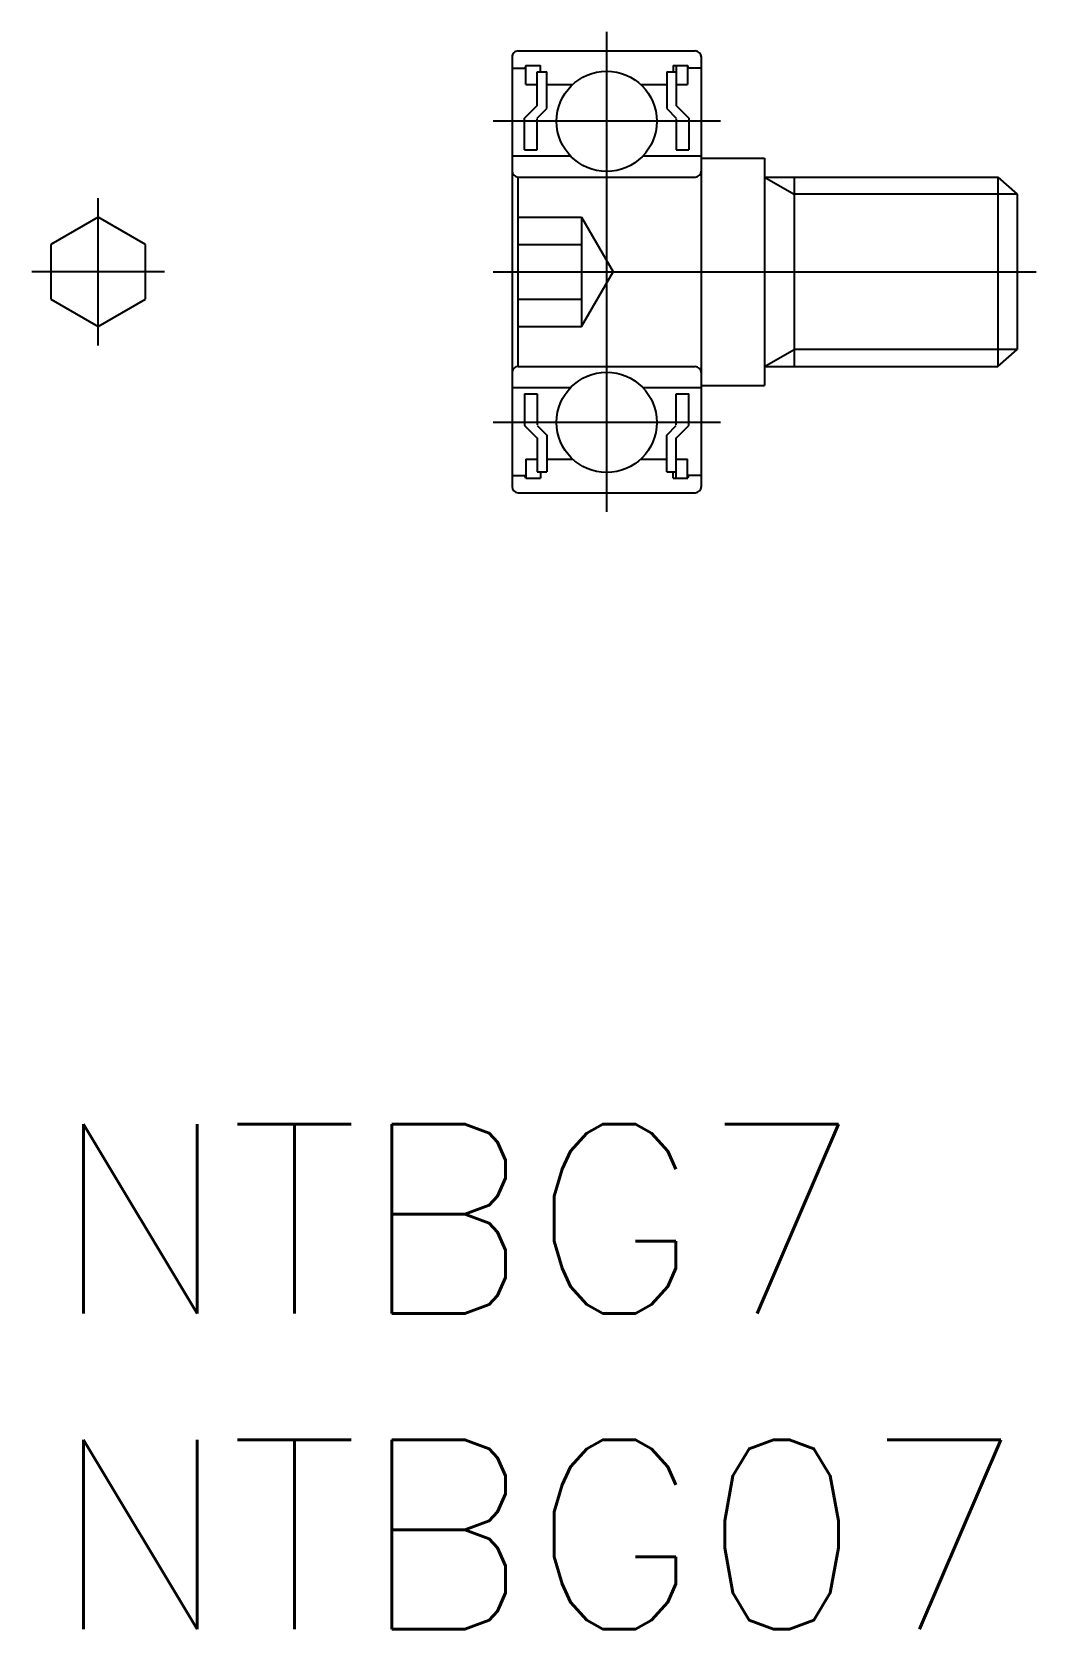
# Model space of a CAD drawing. Extents: x -0.3 to 15.6, y -8 to 17.3.
import ezdxf

# ---------------------------------------------------------------- set-up
doc = ezdxf.new("R2010")
doc.units = 0
doc.header["$LTSCALE"] = 0.5
doc.linetypes.add('CENTER', pattern=[50.8, 31.75, -6.35, 6.35, -6.35])
doc.linetypes.add('DASHED', pattern=[19.05, 12.7, -6.35])
doc.layers.get('0').update_dxf_attribs({"linetype": 'CONTINUOUS'})
for name, color, linetype in [('MSM_CENTER', 1, 'CENTER'), ('MSM_CONTINUOUS', 7, 'CONTINUOUS'), ('MSM_DASHED', 4, 'DASHED'), ('MSM_NARROW', 5, 'CONTINUOUS'), ('MSM_PART_NUMBER', 7, 'CONTINUOUS')]:
    doc.layers.add(name, color=color, linetype=linetype)
doc.styles.get("Standard").update_dxf_attribs({"font": 'txt.shx', "height": 3, "bigfont": 'bigfont.shx'})

# ---------------------------------------------------------------- blocks, each defined once
blk = doc.blocks.new('*U3')
at = {"layer": 'MSM_PART_NUMBER'}
blk.add_text('NTBG7', height=3, dxfattribs=at).set_placement((0, -3))
blk = doc.blocks.new('*U4')
at = {"layer": 'MSM_PART_NUMBER'}
blk.add_text('NTBG07', height=3, dxfattribs=at).set_placement((0, -8))

msp = doc.modelspace()

# ---------------------------------------------------------------- linework, layer by layer
for p, q in [((10.303, 13.5), (10.303, 13.5)), ((11.303, 13.5), (11.303, 13.5))]:
    msp.add_line(p, q)
at = {"layer": 'MSM_CENTER'}
for p, q in [((8.803, 9.7), (8.803, 17.3)), ((10.603, 15.885), (7.003, 15.885)), ((0.75, 12.334), (0.75, 14.666)), ((1.8, 13.5), (-0.3, 13.5)), ((7.003, 13.5), (15.603, 13.5)), ((10.603, 11.115), (7.003, 11.115))]:
    msp.add_line(p, q, dxfattribs=at)
at = {"layer": 'MSM_CONTINUOUS'}
for p, q in [((7.398, 17), (10.203, 17)), ((7.303, 16.9), (7.303, 10.1)), ((7.303, 16.725), (7.507, 16.725)), ((7.52, 16.77), (7.507, 16.725)), ((7.52, 16.77), (7.752, 16.77)), ((7.523, 16.47), (7.523, 16.765)), ((7.753, 16.67), (7.753, 16.77)), ((7.753, 16.67), (7.753, 16.77)), ((9.853, 16.77), (10.086, 16.77)), ((9.853, 16.77), (9.853, 16.67)), ((9.903, 16.759), (9.903, 16.132)), ((10.083, 16.765), (10.083, 16.47)), ((10.098, 16.725), (10.086, 16.77)), ((10.303, 16.725), (10.098, 16.725)), ((10.303, 10.1), (10.303, 16.904)), ((7.523, 16.47), (7.705, 16.47)), ((7.703, 16.132), (7.703, 16.67)), ((7.703, 16.67), (7.853, 16.67)), ((7.753, 16.67), (7.853, 16.67)), ((7.853, 16.085), (7.853, 16.67)), ((7.853, 16.47), (7.853, 16.67)), ((7.853, 16.47), (8.266, 16.47)), ((9.339, 16.47), (9.753, 16.47)), ((9.753, 16.67), (9.753, 16.085)), ((9.753, 16.67), (9.903, 16.67)), ((9.9, 16.47), (10.083, 16.47)), ((7.497, 15.929), (7.705, 16.138)), ((7.702, 15.934), (7.853, 16.085)), ((9.753, 16.085), (9.904, 15.934)), ((9.9, 16.138), (10.109, 15.929)), ((7.503, 15.435), (7.503, 15.929)), ((7.703, 15.435), (7.703, 15.924)), ((9.903, 15.924), (9.903, 15.435)), ((10.103, 15.929), (10.103, 15.435)), ((10.303, 15.885), (10.304, 15.885)), ((7.503, 15.435), (7.703, 15.435)), ((9.903, 15.435), (10.103, 15.435)), ((7.303, 15.335), (8.23, 15.335)), ((9.375, 15.335), (10.303, 15.335)), ((10.303, 15.3), (11.303, 15.3)), ((11.303, 15.3), (11.303, 11.7)), ((7.403, 12), (7.403, 15)), ((7.403, 15), (10.203, 15)), ((7.453, 15), (10.153, 15)), ((11.303, 15), (14.996, 15)), ((11.771, 15), (11.771, 12)), ((14.996, 15), (15.303, 14.729)), ((14.996, 15), (14.996, 12)), ((15.303, 14.729), (15.303, 12.271)), ((0.75, 14.366), (0, 13.933)), ((1.5, 13.933), (0.75, 14.366)), ((0, 13.933), (0, 13.067)), ((1.5, 13.067), (1.5, 13.933)), ((0, 13.067), (0.75, 12.634)), ((0.75, 12.634), (1.5, 13.067)), ((14.996, 12), (15.303, 12.271)), ((7.403, 12), (10.203, 12)), ((7.453, 12), (10.153, 12)), ((11.303, 12), (14.996, 12)), ((7.303, 11.665), (8.23, 11.665)), ((9.375, 11.665), (10.303, 11.665)), ((10.303, 11.7), (11.303, 11.7)), ((7.503, 11.565), (7.503, 11.071)), ((7.503, 11.565), (7.703, 11.565)), ((7.703, 11.565), (7.703, 11.076)), ((9.903, 11.565), (10.103, 11.565)), ((9.903, 11.076), (9.903, 11.565)), ((10.103, 11.071), (10.103, 11.565)), ((7.497, 11.071), (7.705, 10.862)), ((7.702, 11.066), (7.853, 10.915)), ((7.853, 10.915), (7.853, 10.33)), ((9.753, 10.915), (9.904, 11.066)), ((9.753, 10.33), (9.753, 10.915)), ((9.9, 10.862), (10.109, 11.071)), ((10.303, 11.115), (10.304, 11.115)), ((7.703, 10.868), (7.703, 10.33)), ((9.903, 10.241), (9.903, 10.868)), ((7.523, 10.53), (7.523, 10.235)), ((7.523, 10.53), (7.705, 10.53)), ((7.853, 10.53), (8.266, 10.53)), ((7.853, 10.53), (7.853, 10.33)), ((9.339, 10.53), (9.753, 10.53)), ((9.9, 10.53), (10.083, 10.53)), ((10.083, 10.235), (10.083, 10.53)), ((7.303, 10.275), (7.507, 10.275)), ((7.52, 10.23), (7.507, 10.275)), ((7.52, 10.23), (7.752, 10.23)), ((7.703, 10.33), (7.853, 10.33)), ((7.753, 10.33), (7.753, 10.23)), ((7.753, 10.33), (7.853, 10.33)), ((7.753, 10.33), (7.753, 10.23)), ((9.753, 10.33), (9.903, 10.33)), ((9.853, 10.23), (9.853, 10.33)), ((9.853, 10.23), (10.086, 10.23)), ((10.098, 10.275), (10.086, 10.23)), ((10.303, 10.275), (10.098, 10.275)), ((7.403, 10), (10.203, 10))]:
    msp.add_line(p, q, dxfattribs=at)
for centre in [(8.803, 15.885), (8.803, 11.115)]:
    msp.add_circle(centre, 0.794, dxfattribs=at)
for centre, start, end in [((7.403, 16.9), 89.9943, 179.9943), ((10.203, 16.9), 0, 90), ((7.403, 15.1), 180, 270), ((10.203, 15.1), 270, 0), ((7.403, 11.9), 89.9943, 179.9943), ((10.203, 11.9), 0, 90), ((7.403, 10.1), 180.0057, 270.0057), ((10.203, 10.1), 270, 0)]:
    msp.add_arc(centre, 0.1, start, end, dxfattribs=at)
at = {"layer": 'MSM_DASHED'}
for p, q in [((7.403, 14.366), (8.403, 14.366)), ((8.403, 14.366), (8.403, 12.634)), ((8.403, 14.366), (8.903, 13.5)), ((7.403, 13.933), (8.403, 13.933)), ((8.403, 12.634), (8.903, 13.5)), ((7.403, 13.067), (8.403, 13.067)), ((7.403, 12.634), (8.403, 12.634))]:
    msp.add_line(p, q, dxfattribs=at)
at = {"layer": 'MSM_NARROW'}
for p, q in [((11.303, 15), (11.771, 14.729)), ((15.303, 14.729), (11.771, 14.729)), ((11.303, 12), (11.771, 12.271)), ((15.303, 12.271), (11.771, 12.271))]:
    msp.add_line(p, q, dxfattribs=at)

# ---------------------------------------------------------------- block references
at = {"layer": 'MSM_CONTINUOUS'}
for name in ['*U3', '*U4']:
    msp.add_blockref(name, (0, 0), dxfattribs=at)

doc.saveas('drawing.dxf')
